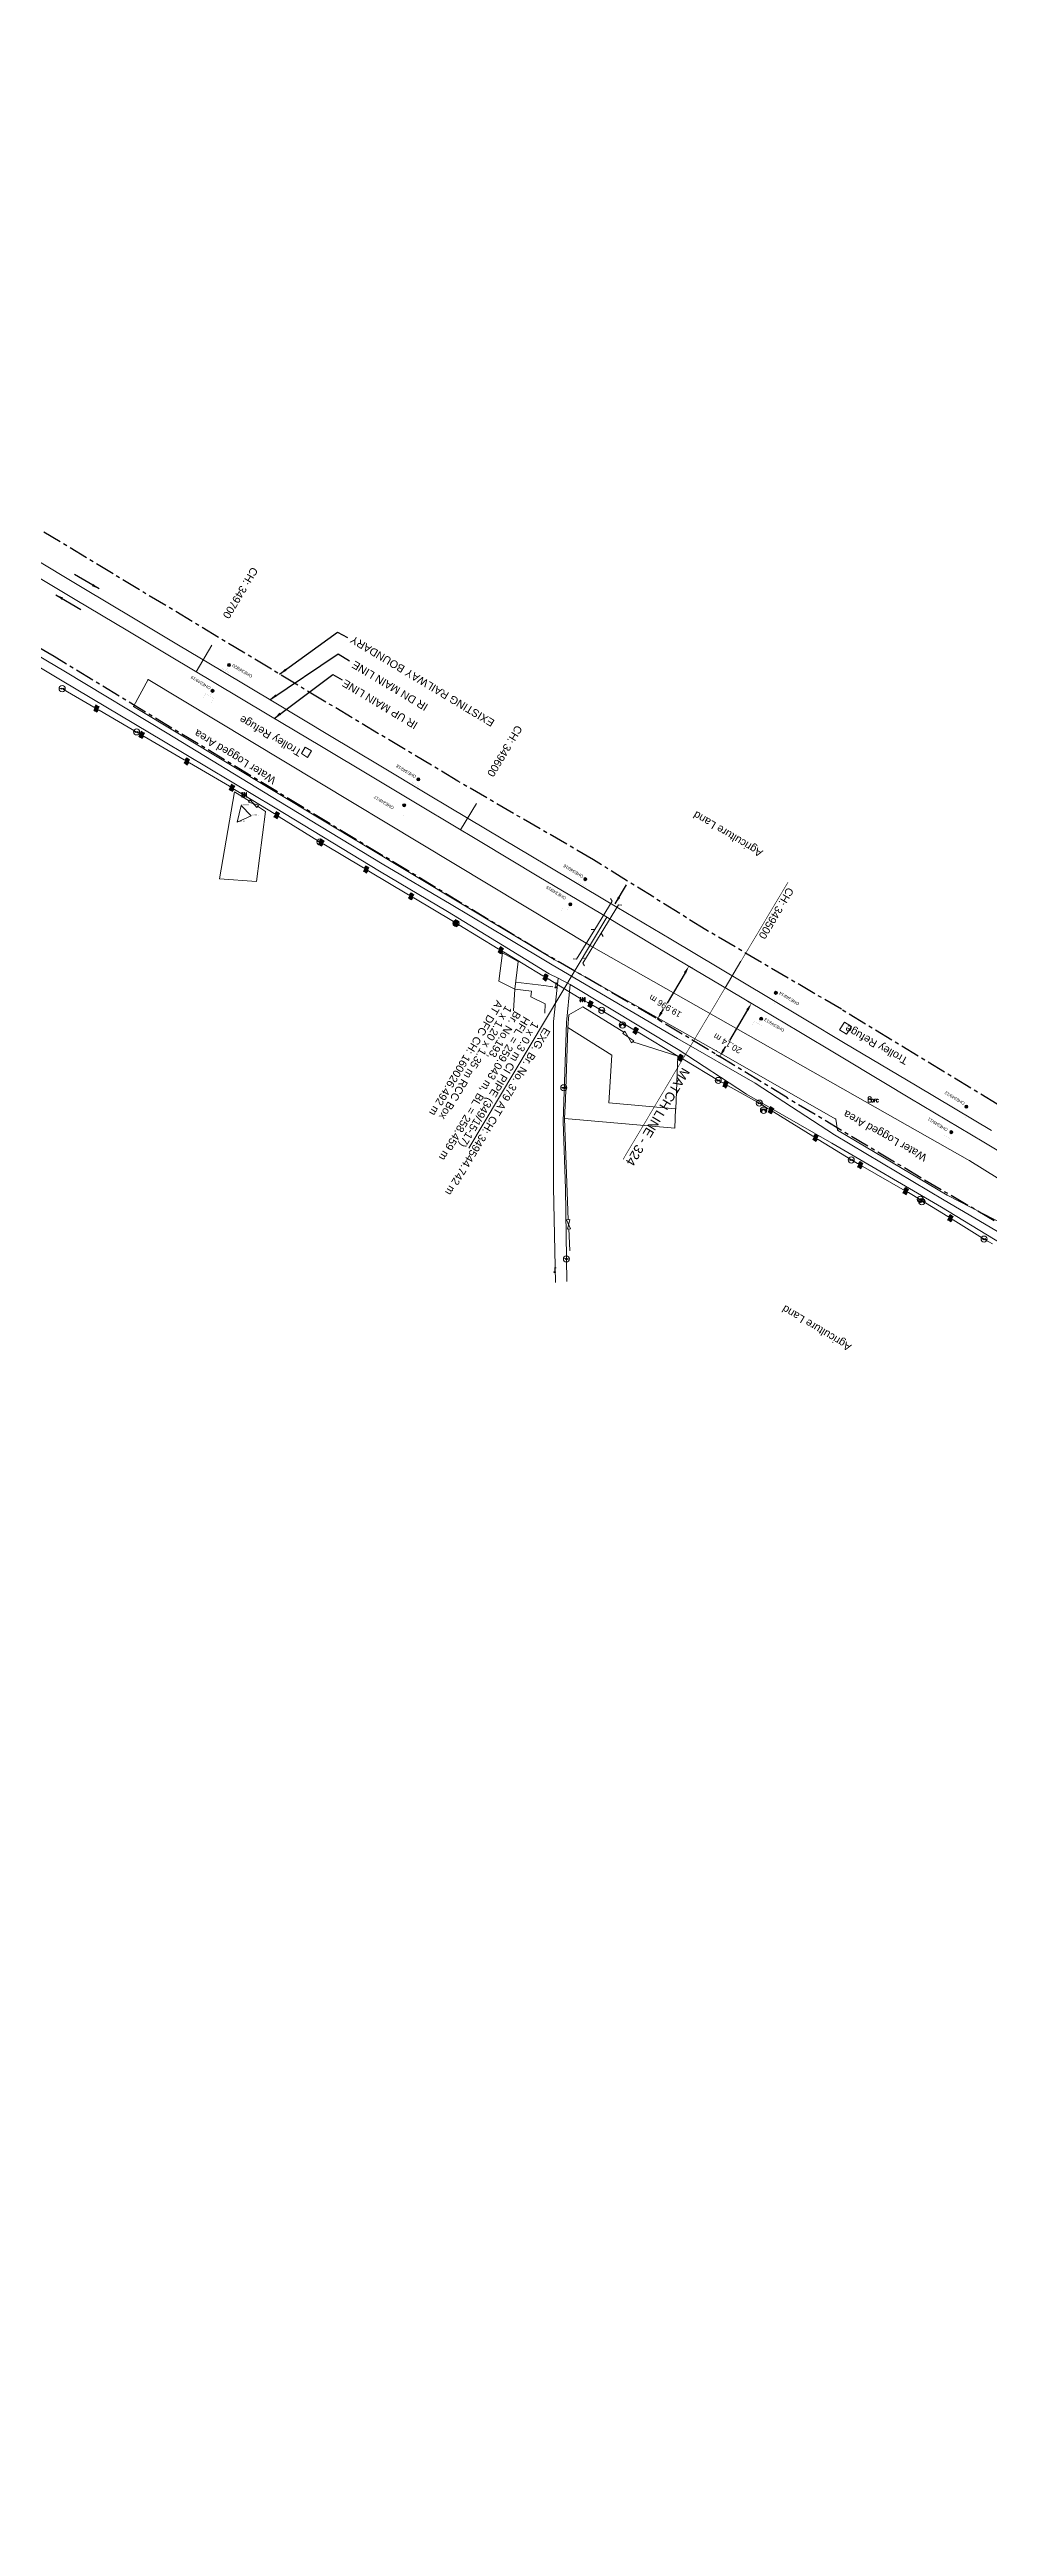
# Model space of a CAD drawing. Header units: metres. Extents: x 593168 to 611286, y 3401475 to 3412398.
# Drawn here: x 602893 to 603197, y 3405900 to 3406704 of the extents above; entities that cross this region are included whole.
import ezdxf
from ezdxf.enums import TextEntityAlignment as Align

# ---------------------------------------------------------------- set-up
doc = ezdxf.new("R2010")
doc.units = ezdxf.units.M
doc.header["$MEASUREMENT"] = 0
doc.linetypes.add('CENTER', pattern=[2, 1.25, -0.25, 0.25, -0.25])
doc.linetypes.add('PHANTOM2', pattern=[1.25, 0.625, -0.125, 0.125, -0.125, 0.125, -0.125])
doc.layers.get('Defpoints').update_dxf_attribs({"lineweight": 0})
for name, color, linetype, lineweight in [('BRIDGE DETAILS PLAN', 7, 'Continuous', 0), ('Building Under Cons.', 251, 'Continuous', 0), ('CANAL BOTTOM', 5, 'Continuous', 0), ('Compound Wall', 251, 'Continuous', 0), ('DFCC BOUNDARY', 6, 'CENTER', 0), ('Electric Pole', 251, 'Continuous', 0), ('Existing IR Chainage', 7, 'Continuous', 0), ('Existing IR Track', 7, 'Continuous', 0), ('Fence', 251, 'F-LINE', 0), ('Gate', 251, 'Continuous', 0), ('Lamp_Post', 251, 'Continuous', 0), ('Ofc Pillar', 251, 'Continuous', 0), ('OHE MAST', 8, 'Continuous', 0), ('OHE MAST TEXT', 8, 'Continuous', 0), ('Pow_Line', 134, 'Continuous', 0), ('PROPOSED DFCC TRACK', 1, 'Continuous', 0), ('Residential Building Pucca', 251, 'Continuous', 0), ('Side Details', 251, 'Continuous', 0), ('Subroad Edge', 34, 'Continuous', 0), ('Telephone_Pole', 251, 'Continuous', 0), ('Text1', 251, 'Continuous', 0), ('Tower', 7, 'Continuous', 0), ('Transformer', 251, 'Continuous', 0), ('Trolley Stand', 251, 'Continuous', 0), ('Water Logged Area', 5, 'Continuous', 0)]:
    doc.layers.add(name, color=color, linetype=linetype, lineweight=lineweight)
doc.layers.add('Existing Railway Boundary', color=7, linetype='CENTER')
doc.layers.add('MATCH LINE', color=7, linetype='Continuous')
doc.styles.add('notes', font='romans.shx', dxfattribs={"height": 2})
doc.styles.get("Standard").update_dxf_attribs({"font": 'arial.ttf'})
doc.styles.add('Style-Arial', font='arial.ttf')
doc.linetypes.add('F-LINE', pattern='A,0.6,["X",Standard,S=0.3,R=0,X=0,Y=-0.15],0.1', length=0.7)
doc.dimstyles.new('ISO-25', dxfattribs={"dimtxt": 2.5, "dimasz": 2.5, "dimexe": 1.25, "dimexo": 0.625, "dimtad": 1, "dimtxsty": 'Standard', "dimcen": 2.5, "dimadec": 0, "dimazin": 0, "dimtfac": 1, "dimtmove": 0, "dimatfit": 3, "dimfxl": 1, "dimarcsym": 0})
doc.dimstyles.get("Standard").update_dxf_attribs({"dimtxt": 2.5, "dimasz": 0.18, "dimexe": 0.18, "dimexo": 0.0625, "dimgap": 0.09, "dimtad": 0, "dimtih": 1, "dimtoh": 1, "dimdec": 3, "dimzin": 0, "dimdsep": 46, "dimtxsty": 'Standard', "dimcen": 0.09, "dimaunit": 1, "dimadec": 4, "dimazin": 0, "dimtfac": 1, "dimtdec": 3, "dimtofl": 0, "dimtmove": 0, "dimatfit": 3, "dimfxl": 1, "dimtolj": 1, "dimtzin": 0, "dimarcsym": 0})

# ---------------------------------------------------------------- blocks, each defined once
blk = doc.blocks.new('GT')
at = {"layer": 'Gate'}
for p, q in [((-0.5, -0.5), (-0.5, 0.5)), ((-0.5, 0.5), (0.5, -0.5)), ((0.5, 0.5), (0.5, -0.5))]:
    blk.add_line(p, q, dxfattribs=at)
blk.add_lwpolyline([(0.5, 0.5), (-0.5, -0.5)], dxfattribs=at)
blk = doc.blocks.new('EP')
blk.add_hatch(color=8).paths.add_polyline_path([(-0.21, -0.05), (-0.21, 0.16), (-0.93, -0.01), (-0.31, 0.07), (-0.31, -0.19), (0.31, 0), (0.31, -0.24), (0.94, -0.01), (0.41, -0.1), (0.43, 0.15)])
at = {"color": 8}
for p, q in [((-0.93, -0.01), (-0.21, 0.16)), ((-0.31, 0.07), (-0.93, -0.01)), ((-0.31, -0.19), (-0.31, 0.07)), ((0.31, 0), (-0.31, -0.19)), ((-0.21, 0.16), (-0.21, -0.05)), ((-0.21, -0.05), (0.43, 0.15)), ((0.31, -0.24), (0.31, 0)), ((0.43, 0.15), (0.41, -0.1)), ((0.94, -0.01), (0.31, -0.24)), ((0.41, -0.1), (0.94, -0.01))]:
    blk.add_line(p, q, dxfattribs=at)
blk.add_circle((0, 0), 1, dxfattribs=at)
blk = doc.blocks.new('LP')
for points in [[(0, 0), (0, 1.5)], [(0.25, 1.35), (0.44, 1.35)]]:
    blk.add_lwpolyline(points)
for centre, radius, start, end in [((0.07, 0.99), 0.519, 57.64249, 97.31648), ((0.34, 1.33), 0.094, 11.70118, 168.04763)]:
    blk.add_arc(centre, radius, start, end)
at = {"extrusion": (0, 0, -1)}
blk.add_ellipse((0, 0.01), major_axis=(0.308, 0), ratio=0.400495, dxfattribs=at)
blk.add_ellipse((0.35, 1.36), major_axis=(0.0017, 0.0438), ratio=0.461056, start_param=1.74022, end_param=4.575836)
blk = doc.blocks.new('OFC')
at = {"ltscale": 5}
for p, q in [((-0.46, 0), (-0.46, 1.23)), ((-0.46, 0), (0.46, 0)), ((0.46, 0), (0.46, 1.23))]:
    blk.add_line(p, q, dxfattribs=at)
blk.add_arc((0, 1.36), 0.48, 343.89789, 196.10211, dxfattribs=at)
at = {"ltscale": 5, "style": 'notes'}
blk.add_text('OFC', height=0.246, rotation=0, dxfattribs=at).set_placement((-0.33, 0.84))
at = {"style": 'notes'}
blk.add_text('OFC', height=0.937, dxfattribs=at).set_placement((0.48, 0.02, -359.18))
blk = doc.blocks.new('TP')
at = {"layer": 'Telephone_Pole'}
blk.add_hatch(color=8, dxfattribs=at).paths.add_polyline_path([(0.49, 0.08, -0.516403), (0.5, 0.04, 0.157799), (0.42, -0.19, 0.257253), (0.43, -0.21), (0.7, -0.4, 0.297943), (0.73, -0.4, 0.213635), (0.94, -0.09, 0.292624), (0.86, 0.1, 0.314672), (-0.86, 0.1, 0.297888), (-0.94, -0.1, 0.205841), (-0.73, -0.4, 0.297943), (-0.7, -0.4), (-0.43, -0.21, 0.257253), (-0.42, -0.19, 0.155164), (-0.5, 0.04, -0.510878), (-0.49, 0.08, -0.167449)])
at = {"layer": 'Telephone_Pole', "color": 8}
for p, q in [((-0.7, -0.4), (-0.43, -0.21)), ((-0.44, -0.22), (-0.44, -0.22)), ((0.7, -0.4), (0.43, -0.21)), ((0.44, -0.22), (0.44, -0.22))]:
    blk.add_line(p, q, dxfattribs=at)
blk.add_circle((0, 0), 1.03, dxfattribs=at)
for centre, radius, start, end in [((0.01, -1.13), 1.5, 55.36592, 125.23532), ((-0.48, 0.05), 0.0243, 109.21809, 217.46399), ((-0.82, -0.21), 0.402, 2.18439, 37.46399), ((0.01, -1.34), 1.5, 71.19434, 109.21809), ((0.82, -0.21), 0.402, 141.94645, 177.81561), ((0.48, 0.06), 0.0243, 321.94645, 71.19434), ((0.75, -0.06), 0.194, 350.12305, 55.36592), ((-0.44, -0.19), 0.0258, 304.47763, 2.18439), ((0.44, -0.19), 0.0258, 177.81561, 235.52237), ((0.72, -0.38), 0.0258, 235.52237, 301.88655), ((0.49, -0.01), 0.462, 301.88655, 350.12305)]:
    blk.add_arc(centre, radius, start, end, dxfattribs=at)
blk = doc.blocks.new('TRF')
blk.add_hatch(color=256).paths.add_polyline_path([(0.22, -0.04), (0.38, 0.42), (-0.98, -0.29), (0.02, 0.04), (-0.18, -0.39), (0.98, 0.09)])
for p, q in [((-0.69, 0.72), (-0.69, -0.72)), ((-0.52, 0.72), (-0.69, 0.72)), ((-0.52, -0.72), (-0.52, 0.72)), ((0, 0.72), (0, -0.72)), ((0.17, 0.72), (0, 0.72)), ((0.17, -0.72), (0.17, 0.72)), ((0.7, 0.72), (0.7, -0.72)), ((0.87, 0.72), (0.7, 0.72)), ((0.87, -0.72), (0.87, 0.72)), ((-0.69, -0.72), (-0.52, -0.72)), ((0, -0.72), (0.17, -0.72)), ((0.7, -0.72), (0.87, -0.72))]:
    blk.add_line(p, q)
blk.add_lwpolyline([(0.22, -0.04), (0.38, 0.42), (-0.98, -0.29), (0.02, 0.04), (-0.18, -0.39), (0.98, 0.09)], close=True)
blk = doc.blocks.new('OHE MAST')
h = blk.add_hatch(color=256)
h.dxf.hatch_style = 1
edge = h.paths.add_edge_path()
edge.add_arc((0, 0), 0.514, 0, 360)
at = {"const_width": 0.01}
for points in [[(1.5, 3.5), (1.5, 2), (-1.5, 2), (-1.5, 3.5)], [(0, 2), (0, 0)]]:
    blk.add_lwpolyline(points, dxfattribs=at)
blk.add_circle((0, 0), 0.514)
blk = doc.blocks.new('*D167')
at = {"layer": 'Defpoints', "color": 0, "linetype": 'ByBlock', "ltscale": 5, "transparency": 16777216}
for p in [(603119.05, 3406394.84), (603120.42, 3406394.03), (603108.76, 3406377.53)]:
    blk.add_point(p, dxfattribs=at)
at = {"layer": 'DFCC BOUNDARY', "color": 0, "linetype": 'ByBlock', "lineweight": -2, "ltscale": 5, "transparency": 16777216}
for p, q in [((603119.14, 3406391.88), (603113.27, 3406382.01)), ((603119.16, 3406394.78), (603120.53, 3406393.97)), ((603108.87, 3406377.47), (603110.23, 3406376.66)), ((603111.4, 3406378.87), (603112.1, 3406380.04))]:
    blk.add_line(p, q, dxfattribs=at)
at = {"layer": 'DFCC BOUNDARY', "color": 0, "linetype": 'ByBlock', "ltscale": 5, "transparency": 16777216}
for points in [[(603118.78, 3406392.09), (603119.5, 3406391.67), (603120.42, 3406394.03)], [(603111.04, 3406379.08), (603111.76, 3406378.66), (603110.13, 3406376.72)]]:
    blk.add_solid(points, dxfattribs=at)
at = {"layer": 'DFCC BOUNDARY', "color": 0, "linetype": 'ByBlock', "ltscale": 5, "transparency": 16777216, "insert": (603112.68, 3406381.02), "char_height": 2, "attachment_point": 5, "rotation": 149, "style": 'Style-Arial'}
blk.add_mtext('\\A1;20.14 m', dxfattribs=at)
blk = doc.blocks.new('TerminatorOpen_0.5')
at = {"color": 0, "linetype": 'ByBlock', "lineweight": -2}
for q in [(-1, 0.25), (-1, 0), (-1, -0.25)]:
    blk.add_line((0, 0), q, dxfattribs=at)
blk = doc.blocks.new('*D168')
at = {"layer": 'Defpoints', "color": 0, "linetype": 'ByBlock', "ltscale": 5, "transparency": 16777216}
for p in [(603100.14, 3406406.09), (603101.51, 3406405.28), (603091.29, 3406388.09)]:
    blk.add_point(p, dxfattribs=at)
at = {"layer": 'DFCC BOUNDARY', "color": 0, "linetype": 'ByBlock', "lineweight": -2, "ltscale": 5, "transparency": 16777216}
for p, q in [((603101.4, 3406405.34), (603100.04, 3406406.15)), ((603098.87, 3406403.94), (603093.04, 3406394.14)), ((603091.2, 3406391.05), (603091.86, 3406392.16)), ((603091.18, 3406388.15), (603089.82, 3406388.96))]:
    blk.add_line(p, q, dxfattribs=at)
at = {"layer": 'DFCC BOUNDARY', "color": 0, "linetype": 'ByBlock', "ltscale": 5, "transparency": 16777216}
for points in [[(603098.51, 3406404.15), (603099.22, 3406403.73), (603100.14, 3406406.09)], [(603090.84, 3406391.26), (603091.56, 3406390.84), (603089.92, 3406388.9)]]:
    blk.add_solid(points, dxfattribs=at)
at = {"layer": 'DFCC BOUNDARY', "color": 0, "linetype": 'ByBlock', "ltscale": 5, "transparency": 16777216, "insert": (603092.45, 3406393.15), "char_height": 2, "attachment_point": 5, "rotation": 149, "style": 'Style-Arial'}
blk.add_mtext('\\A1;19.996 m', dxfattribs=at)

msp = doc.modelspace()

# ---------------------------------------------------------------- linework, layer by layer
at = {"layer": 'BRIDGE DETAILS PLAN', "lineweight": 13, "flags": 128}
msp.add_lwpolyline([(603073.4736, 3406421.9919), (603028.6878, 3406347.0137)], dxfattribs=at)
at = {"layer": 'Building Under Cons.'}
msp.add_polyline3d([(603043.5956, 3406398.6802, 263.265), (603044.7393, 3406407.6539, 261.3885), (603039.6265, 3406410.4037, 261.1946), (603038.4584, 3406401.239, 261.1946)], close=True, dxfattribs=at)
at = {"layer": 'Compound Wall'}
for points in [[(603043.9087, 3406400.8852, 261.3245), (603053.0715, 3406399.832, 261.3645), (603056.0212, 3406399.3875, 261.3985)], [(603060.8035, 3406386.1619, 259.812), (603061.1614, 3406390.2699, 259.714), (603065.7436, 3406392.9117, 260.2099), (603078.9695, 3406384.6582, 260.1429), (603079.015, 3406384.6099, 260.1398)], [(603081.9281, 3406381.5418, 259.9473), (603096.5868, 3406376.8494, 259.691), (603095.8503, 3406359.6545, 260.9106)], [(603060.051, 3406362.7688, 259.9309), (603059.8083, 3406356.6684, 259.657), (603060.9418, 3406323.7673, 259.762)], [(603061.2028, 3406320.7966, 259.81), (603061.5441, 3406313.752, 259.8899), (603061.6299, 3406313.7423, 259.8906)]]:
    msp.add_polyline3d(points, dxfattribs=at)
at = {"layer": 'Existing IR Chainage', "color": 7, "linetype": 'Continuous', "lineweight": 13, "flags": 128}
for points in [[(602945.3669, 3406510.2744), (602940.2335, 3406501.6925)], [(603031.1774, 3406458.9266), (603026.0439, 3406450.3449)], [(603117.0208, 3406407.6851), (603111.9096, 3406399.09)]]:
    msp.add_lwpolyline(points, dxfattribs=at)
at = {"layer": 'Existing IR Track', "color": 0, "lineweight": 15, "flags": 128}
for points in [[(603214.0314, 3406338.0584), (603195.8426, 3406348.925), (603171.8709, 3406363.2678), (603163.4427, 3406368.3106), (603148.432, 3406377.2897), (603135.7642, 3406384.8649), (603123.7973, 3406392.0209), (603107.5764, 3406401.6668), (603090.5616, 3406411.7849), (603071.5218, 3406423.1577), (603051.482, 3406435.1279), (603032.3917, 3406446.5476), (603013.5451, 3406457.8216), (602997.313, 3406467.5357), (602980.8707, 3406477.3755), (602963.7622, 3406487.6138), (602946.0923, 3406498.1879), (602932.1645, 3406506.5192), (602918.1082, 3406514.9273), (602900.9588, 3406525.1876), (602883.6538, 3406535.5409)], [(603198.299, 3406352.7341), (603174.1835, 3406367.1347), (603150.309, 3406381.375), (603138.061, 3406388.7001), (603125.9575, 3406395.9385), (603109.8757, 3406405.5093), (603094.2201, 3406414.8264), (603073.8317, 3406427.0174), (603053.8881, 3406438.9429), (603034.7026, 3406450.4103), (603015.6829, 3406461.7786), (602999.621, 3406471.393), (602983.5386, 3406481.0198), (602966.0652, 3406491.4643), (602948.3635, 3406502.0451), (602934.4658, 3406510.3643), (602920.4172, 3406518.7738), (602903.2688, 3406529.0472), (602886.1582, 3406539.2978)]]:
    msp.add_lwpolyline(points, dxfattribs=at)
at = {"layer": 'Existing Railway Boundary', "ltscale": 5}
for points in [[(604659.1105, 3405488.9196), (604078.9713, 3405836.4599), (604053.7197, 3405852.8891), (604008.7617, 3405879.07), (603965.992, 3405903.6866), (603879.3631, 3405955.5229), (603819.4348, 3405990.9528), (603774.7746, 3406017.0313), (603733.1508, 3406042.3903), (603560.5086, 3406145.88), (603432.2214, 3406222.5824), (603260.3606, 3406325.2533), (603217.2858, 3406350.9488), (603149.6048, 3406392.0932), (603105.6815, 3406417.8676), (603069.1801, 3406440.6415), (603025.1915, 3406466.172), (602981.7573, 3406492.1818), (602834.6145, 3406580.8964), (602723.556, 3406647.6315), (602240.837, 3406937.0674), (602116.2948, 3407010.7668)], [(603983.1753, 3405858.527), (603977.7988, 3405861.7016), (603938.8476, 3405884.9873), (603880.4901, 3405918.7536), (603752.3137, 3405989.871), (603537.3093, 3406119.9172), (603414.9047, 3406194.3837), (603250.9761, 3406292.9975), (603175.4189, 3406337.3779), (603132.0767, 3406363.2965), (603132.157, 3406363.3948), (603089.0433, 3406389.4447), (603052.1127, 3406410.8938), (602894.1115, 3406506.59), (602850.8291, 3406531.8584), (602816.0861, 3406552.3058), (602784.6276, 3406570.8909), (602745.4037, 3406595.1399), (602705.0497, 3406619.0732), (602661.4042, 3406645.5443), (602647.7197, 3406653.539)]]:
    msp.add_lwpolyline(points, dxfattribs=at)
at = {"layer": 'Fence'}
msp.add_lwpolyline([(602960.1776, 3406457.9975), (602962.7582, 3406456.3492), (602959.8053, 3406433.5771), (602947.8294, 3406434.474), (602952.6655, 3406462.7005), (602957.5305, 3406459.7221)], dxfattribs=at)
at = {"layer": 'MATCH LINE', "linetype": 'PHANTOM2', "ltscale": 15, "const_width": 0.2}
msp.add_lwpolyline([(603132.2728, 3406433.3332), (603078.7486, 3406343.3255)], dxfattribs=at)
at = {"layer": 'Pow_Line', "elevation": 262.1663}
msp.add_lwpolyline([(603198.6335, 3406315.9245), (603196.3036, 3406317.2744), (603185.8605, 3406323.7613), (603185.6398, 3406323.8987), (603185.0174, 3406323.1072), (603185.9237, 3406324.903), (603184.7119, 3406323.2975), (603185.6182, 3406325.0932), (603184.4064, 3406323.4877), (603185.3127, 3406325.2835), (603184.1009, 3406323.678), (603185.0072, 3406325.4737), (603184.3848, 3406324.6822), (603184.1633, 3406324.8182), (603175.562, 3406330.1741), (603171.348, 3406332.5994), (603171.1222, 3406332.7283), (603170.5304, 3406331.9137), (603171.3677, 3406333.7427), (603170.2179, 3406332.0922), (603171.0552, 3406333.9212), (603169.9054, 3406332.2707), (603170.7426, 3406334.0996), (603169.5928, 3406332.4492), (603170.4301, 3406334.2781), (603169.8383, 3406333.4635), (603169.6118, 3406333.5909), (603156.5907, 3406341.0272), (603156.365, 3406341.1561), (603155.7731, 3406340.3416), (603156.6104, 3406342.1705), (603155.4606, 3406340.52), (603156.2979, 3406342.349), (603155.1481, 3406340.6985), (603155.9854, 3406342.5275), (603154.8356, 3406340.877), (603155.6728, 3406342.7059), (603155.081, 3406341.8914), (603154.8545, 3406342.0188), (603153.1889, 3406342.97), (603142.0619, 3406349.8393), (603141.8409, 3406349.9761), (603141.2206, 3406349.183), (603142.122, 3406350.9812), (603140.9146, 3406349.3724), (603141.816, 3406351.1706), (603140.6086, 3406349.5618), (603141.51, 3406351.36), (603140.3026, 3406349.7512), (603141.204, 3406351.5494), (603140.5837, 3406350.7563), (603140.3619, 3406350.8916), (603127.6116, 3406358.7834), (603127.3906, 3406358.9202), (603126.7704, 3406358.127), (603127.6718, 3406359.9252), (603126.4644, 3406358.3164), (603127.3657, 3406360.1146), (603126.1583, 3406358.5058), (603127.0597, 3406360.304), (603125.8523, 3406358.6953), (603126.7537, 3406360.4935), (603126.1334, 3406359.7003), (603125.9116, 3406359.8356), (603123.371, 3406361.4082), (603112.8702, 3406367.2281), (603112.6426, 3406367.3537), (603112.0627, 3406366.5305), (603112.8732, 3406368.3715), (603111.7476, 3406366.7045), (603112.5581, 3406368.5454), (603111.4325, 3406366.8784), (603112.243, 3406368.7193), (603111.1174, 3406367.0523), (603111.9279, 3406368.8932), (603111.348, 3406368.0701), (603111.1198, 3406368.1941), (603110.0341, 3406368.7933), (603098.2408, 3406375.8698), (603098.0181, 3406376.0038), (603097.4079, 3406375.2029), (603098.2865, 3406377.0124), (603097.0995, 3406375.3885), (603097.9781, 3406377.1979), (603096.7911, 3406375.574), (603097.6697, 3406377.3834), (603096.4827, 3406375.7595), (603097.3613, 3406377.569), (603096.7511, 3406376.7681), (603096.5277, 3406376.9005), (603083.6798, 3406384.6302), (603083.4571, 3406384.7642), (603082.8469, 3406383.9633), (603083.7255, 3406385.7727), (603082.5385, 3406384.1488), (603083.4171, 3406385.9583), (603082.2301, 3406384.3344), (603083.1087, 3406386.1438), (603081.9217, 3406384.5199), (603082.8003, 3406386.3294), (603082.1901, 3406385.5284), (603081.9667, 3406385.6609), (603072.2315, 3406391.5179), (603069.061, 3406393.2889), (603068.8335, 3406393.4146), (603068.253, 3406392.5919), (603069.0648, 3406394.4323), (603067.938, 3406392.7661), (603068.7499, 3406394.6064), (603067.6231, 3406392.9402), (603068.4349, 3406394.7806), (603067.3081, 3406393.1143), (603068.1199, 3406394.9547), (603067.5394, 3406394.132), (603067.3117, 3406394.2559), (603065.9482, 3406395.0098), (603054.4624, 3406401.9464), (603054.2401, 3406402.0811), (603053.6275, 3406401.282), (603054.5115, 3406403.0888), (603053.3197, 3406401.4684), (603054.2037, 3406403.2752), (603053.0118, 3406401.6549), (603053.8958, 3406403.4617), (603052.704, 3406401.8413), (603053.588, 3406403.6481), (603052.9754, 3406402.849), (603052.7547, 3406402.9808), (603039.9468, 3406410.7385), (603039.7244, 3406410.8731), (603039.1119, 3406410.074), (603039.9959, 3406411.8809), (603038.804, 3406410.2605), (603039.688, 3406412.0673), (603038.4962, 3406410.4469), (603039.3802, 3406412.2538), (603038.1884, 3406410.6334), (603039.0724, 3406412.4402), (603038.4598, 3406411.6411), (603038.239, 3406411.7728), (603025.4311, 3406419.5306), (603025.2084, 3406419.6646), (603024.5981, 3406418.8637), (603025.4771, 3406420.673), (603024.2898, 3406419.0493), (603025.1687, 3406420.8586), (603023.9815, 3406419.2349), (603024.8604, 3406421.0441), (603023.6732, 3406419.4204), (603024.5521, 3406421.2297), (603023.9418, 3406420.4289), (603023.7194, 3406420.5607), (603010.8521, 3406428.2556), (603010.629, 3406428.389), (603010.021, 3406427.5865), (603010.8948, 3406429.3982), (603009.7121, 3406427.7712), (603010.5859, 3406429.5829), (603009.4032, 3406427.9559), (603010.277, 3406429.7677), (603009.0943, 3406428.1406), (603009.9681, 3406429.9524), (603009.3601, 3406429.1498), (603009.1365, 3406429.2816), (602996.2691, 3406436.9764), (602996.046, 3406437.1098), (602995.438, 3406436.3073), (602996.3118, 3406438.1191), (602995.1291, 3406436.492), (602996.0029, 3406438.3038), (602994.8202, 3406436.6767), (602995.694, 3406438.4885), (602994.5113, 3406436.8614), (602995.3851, 3406438.6732), (602994.7771, 3406437.8707), (602994.5535, 3406438.0024), (602981.6861, 3406445.6973), (602981.4636, 3406445.8316), (602980.8524, 3406445.0314), (602981.7333, 3406446.8397), (602980.5443, 3406445.2173), (602981.4252, 3406447.0256), (602980.2362, 3406445.4032), (602981.1171, 3406447.2115), (602979.928, 3406445.5891), (602980.8089, 3406447.3974), (602980.1977, 3406446.5973), (602979.9745, 3406446.73), (602967.2213, 3406454.6177), (602967.0002, 3406454.7544), (602966.3802, 3406453.961), (602967.281, 3406455.7596), (602966.0741, 3406454.1503), (602966.9749, 3406455.9489), (602965.7681, 3406454.3397), (602966.6688, 3406456.1382), (602965.462, 3406454.529), (602966.3628, 3406456.3275), (602965.7428, 3406455.5341), (602965.5208, 3406455.6694), (602956.1818, 3406461.4454), (602952.7254, 3406463.487), (602952.5012, 3406463.6185), (602951.8999, 3406462.8109), (602952.7584, 3406464.63), (602951.5895, 3406462.993), (602952.4479, 3406464.812), (602951.2791, 3406463.1751), (602952.1375, 3406464.9941), (602950.9686, 3406463.3571), (602951.8271, 3406465.1762), (602951.2258, 3406464.3686), (602951.0008, 3406464.4986), (602938.0663, 3406472.086), (602937.8421, 3406472.2175), (602937.2409, 3406471.4098), (602938.0993, 3406473.2289), (602936.9304, 3406471.5919), (602937.7889, 3406473.411), (602936.62, 3406471.774), (602937.4785, 3406473.5931), (602936.3096, 3406471.9561), (602937.168, 3406473.7752), (602936.5668, 3406472.9675), (602936.3417, 3406473.0976), (602923.4073, 3406480.6849), (602923.1831, 3406480.8164), (602922.5818, 3406480.0088), (602923.4403, 3406481.8279), (602922.2714, 3406480.1909), (602923.1298, 3406482.01), (602921.961, 3406480.373), (602922.8194, 3406482.1921), (602921.6505, 3406480.5551), (602922.509, 3406482.3742), (602921.9077, 3406481.5665), (602921.6827, 3406481.6966), (602921.338, 3406481.8988), (602908.7289, 3406489.2329), (602908.5042, 3406489.3636), (602907.9061, 3406488.5536), (602908.7576, 3406490.376), (602907.5949, 3406488.7345), (602908.4464, 3406490.5569), (602907.2838, 3406488.9155), (602908.1353, 3406490.7378), (602906.9727, 3406489.0964), (602907.8242, 3406490.9187), (602907.226, 3406490.1088), (602907.0016, 3406490.2373), (602897.2092, 3406495.9314)], dxfattribs=at)
at = {"layer": 'PROPOSED DFCC TRACK', "color": 7, "linetype": 'Continuous', "flags": 128}
for points, elevation in [([(603068.4051, 3406418.003), (603069.6412, 3406417.9867), (603075.2606, 3406427.1562), (603074.6818, 3406428.0352)], -0.0005), ([(603072.2622, 3406415.7336), (603071.6865, 3406416.8276), (603077.3059, 3406425.997), (603078.3519, 3406425.8803)], 0.0005)]:
    msp.add_lwpolyline(points, dxfattribs=dict(at, elevation=elevation))
at = {"layer": 'PROPOSED DFCC TRACK', "linetype": 'Continuous', "flags": 128}
for points, elevation in [([(603069.6412, 3406417.9867), (603063.6496, 3406408.3726), (603062.6057, 3406408.5062)], -0.0005), ([(603071.6865, 3406416.8276), (603065.706, 3406407.0865), (603066.2831, 3406406.2064)], 0.0005)]:
    msp.add_lwpolyline(points, dxfattribs=dict(at, elevation=elevation))
at = {"layer": 'Residential Building Pucca'}
for points in [[(603043.1835, 3406391.6027, 263.257), (603043.6322, 3406398.638, 263.257), (603049.0822, 3406397.9753, 262.5742), (603048.8484, 3406396.1617, 262.6411), (603053.4586, 3406393.9272, 263.4969), (603053.3586, 3406390.8484, 262.8731)], [(603059.8083, 3406356.6684, 259.657), (603060.0568, 3406362.7907, 259.9309), (603060.8035, 3406386.1619, 259.812), (603075.1222, 3406377.19, 263.252), (603074.1788, 3406361.7327, 263.4659), (603095.745, 3406359.7361, 260.9086), (603095.6019, 3406353.5322, 260.6367), (603059.8083, 3406356.6684, 259.657)]]:
    msp.add_polyline3d(points, dxfattribs=at)
at = {"layer": 'Subroad Edge'}
for points in [[(602586.6651, 3406615.1184, 259.0422), (602598.0969, 3406646.0402, 258.9622), (602605.3389, 3406660.934, 258.9442), (602610.5637, 3406665.1434, 258.9362), (602619.9465, 3406665.001, 258.8832), (602643.875, 3406652.592, 258.8103), (602676.8489, 3406633.2131, 258.8473), (602719.117, 3406607.9462, 258.8213), (602758.3732, 3406584.4674, 258.9272), (602801.4427, 3406558.7641, 258.9982), (602832.4711, 3406540.6218, 258.9442), (602865.7811, 3406520.6543, 259.0092), (602897.8375, 3406501.7118, 259.0652), (602930.8352, 3406481.738, 259.0822), (602967.1107, 3406459.647, 259.2201), (603000.5737, 3406439.3572, 259.1942), (603022.9843, 3406426.0806, 259.1562), (603041.4704, 3406415.0863, 259.2581), (603055.7915, 3406406.5664, 259.3051)], [(602589.5753, 3406614.3641, 259.0282), (602601.2587, 3406645.2444, 258.9532), (602607.3759, 3406658.802, 258.8333), (602612.4933, 3406662.2959, 258.8143), (602619.2764, 3406662.417, 258.8043), (602642.5172, 3406649.9654, 258.8562), (602675.3494, 3406630.4494, 258.9162), (602717.6946, 3406605.1838, 258.9192), (602759.9138, 3406580.2427, 259.0152), (602800.1633, 3406556.0018, 259.0162), (602816.2104, 3406543.7941, 258.7513), (602830.625, 3406537.9318, 258.9732), (602864.1382, 3406518.2345, 259.1412), (602896.7822, 3406498.7429, 259.1452), (602929.6663, 3406479.106, 259.1212), (602965.8403, 3406457.5296, 259.2491), (602999.7118, 3406436.8988, 259.2451), (603021.817, 3406423.8507, 259.1682), (603039.6423, 3406412.8949, 259.3201), (603054.836, 3406403.5931, 259.3761)], [(603055.7915, 3406406.5664, 259.3051), (603096.4437, 3406382.6369, 259.3091), (603121.6494, 3406368.0778, 259.5151), (603147.3935, 3406351.3238, 259.5251), (603182.9396, 3406330.1368, 259.614), (603231.3953, 3406301.7185, 259.625), (603274.5255, 3406276.2392, 259.673), (603306.1859, 3406256.799, 259.612), (603339.3885, 3406237.5874, 259.764)], [(603054.836, 3406403.5931, 259.3761), (603057.6661, 3406402.2503, 259.3511), (603061.6013, 3406400.1068, 259.3901), (603096.6194, 3406379.0409, 259.3851), (603118.8428, 3406364.5883, 259.6), (603146.5408, 3406348.665, 259.613), (603182.0762, 3406327.8396, 259.643), (603228.8123, 3406299.4487, 259.712), (603266.1722, 3406276.7716, 259.633), (603270.6954, 3406273.7738, 259.622), (603272.3598, 3406272.9489, 259.699), (603305.1632, 3406254.143, 259.64), (603338.3658, 3406234.9314, 259.792), (603374.1318, 3406213.4159, 259.778)], [(603056.8884, 3406303.4285, 259.651), (603056.2113, 3406334.2814, 259.626), (603056.1843, 3406355.4654, 259.635), (603056.1735, 3406388.1121, 259.631), (603057.6592, 3406402.2526, 259.3521)], [(603060.4694, 3406303.6927, 259.656), (603060.0778, 3406333.7936, 259.64), (603059.3579, 3406355.6324, 259.67), (603060.4546, 3406387.8443, 259.663), (603061.5991, 3406400.1019, 259.3891)]]:
    msp.add_polyline3d(points, dxfattribs=at)
at = {"layer": 'Tower'}
msp.add_polyline3d([(602954.8336, 3406458.2794, 259.793), (602958.1227, 3406454.9345, 259.812), (602953.4952, 3406452.8714, 259.794), (602954.8336, 3406458.2794, 259.793)], dxfattribs=at)
msp.add_polyline3d([(602954.8336, 3406458.2794, 259.793), (602958.1227, 3406454.9345, 259.812), (602953.4952, 3406452.8714, 259.794), (602954.8336, 3406458.2794, 259.793)], dxfattribs=at)
at = {"layer": 'Trolley Stand'}
for points in [[(602975.6579, 3406477.2381, 260.6577), (602977.6376, 3406475.9794, 260.6647), (602976.3649, 3406473.8541, 260.6667), (602974.3852, 3406475.1128, 260.6667)], [(603152.9032, 3406386.5253, 260.8177), (603151.2923, 3406384.0435, 260.7937), (603149.0481, 3406385.4372, 260.7377), (603150.6591, 3406387.9192, 260.7377)]]:
    msp.add_polyline3d(points, close=True, dxfattribs=at)
at = {"layer": 'Water Logged Area'}
msp.add_polyline3d([(603228.4918, 3406319.7965, 260.0559), (603191.2919, 3406342.9432, 260.3398), (603068.4382, 3406412.6357, 259.9569), (602924.6273, 3406499.1583, 258.8353), (602919.9009, 3406490.4596, 258.8862), (603056.4061, 3406408.2249, 259.1042), (603108.9885, 3406378.6178, 258.9932), (603147.7793, 3406356.4831, 259.1452), (603148.3757, 3406352.8758, 259.1762), (603183.9106, 3406331.8033, 259.3761), (603237.6389, 3406304.2097, 259.4451)], dxfattribs=at)
for p in [(602924.627, 3406499.158, 258.835), (602919.901, 3406490.46, 258.886), (603056.406, 3406408.225, 259.104), (603066.0664, 3406408.6657, 259.957), (603108.989, 3406378.618, 258.993), (603147.779, 3406356.483, 259.145), (603148.376, 3406352.876, 259.176), (603191.292, 3406342.943, 260.34), (603183.911, 3406331.803, 259.376)]:
    msp.add_point(p, dxfattribs=at)

# ---------------------------------------------------------------- block references
at = {"layer": 'Electric Pole', "xscale": 0.999707826989537, "yscale": 0.999707826989537, "zscale": 0.999707826989537}
for p in [(602896.7466, 3406496.2004, 258.3024), (602920.8917, 3406482.1605, 259.3061), (602980.4205, 3406446.4542, 259.2091), (603024.5774, 3406420.0477, 260.2348), (603071.8586, 3406391.7423, 262.991), (603059.5469, 3406366.6171, 266.1441), (603109.6574, 3406369.0012, 262.3322), (603123.0065, 3406361.6338, 262.5572), (603152.818, 3406343.1818, 262.8811), (603175.2003, 3406330.3993, 263.123), (603195.9368, 3406317.4868, 263.3519), (603060.3926, 3406311.0724, 259.677)]:
    msp.add_blockref('EP', p, dxfattribs=at)
at = {"layer": 'Gate', "yscale": 0.9997078268804608}
for p, xscale, zscale, rotation in [((602958.854, 3406458.8598, 156.3202), 3.15929517468807, 3.15929517468807, 327.0500754574962), ((603080.4666, 3406383.0604, 156.3202), 4.246405442423392, 4.246405442423392, 313.050075457581), ((603061.0753, 3406322.2814, 156.3202), 2.983900617952898, 2.983900617952898, 95.05007545925521)]:
    msp.add_blockref('GT', p, dxfattribs=dict(at, xscale=xscale, zscale=zscale, rotation=rotation))
at = {"layer": 'Lamp_Post', "xscale": 0.999707826989537, "yscale": 0.999707826989537, "zscale": 0.999707826989537}
for p in [(603056.9298, 3406399.1925, 264.0167), (603056.587, 3406306.7677, 264.5136)]:
    msp.add_blockref('LP', p, dxfattribs=at)
at = {"layer": 'Ofc Pillar', "xscale": 0.999707826989537, "yscale": 0.999707826989537, "zscale": 0.999707826989537}
msp.add_blockref('OFC', (603158.8093, 3406361.9453, 260.4448), dxfattribs=at)
at = {"layer": 'OHE MAST', "rotation": 149.0208306544456}
for p in [(602950.8897, 3406503.8537), (602945.5522, 3406495.483), (603012.3522, 3406466.7442), (603007.727, 3406458.3452), (603066.5199, 3406434.3392), (603061.6337, 3406426.1792), (603128.3633, 3406397.4587), (603123.594, 3406389.0556), (603190.1934, 3406360.4787), (603185.2921, 3406352.1961)]:
    msp.add_blockref('OHE MAST', p, dxfattribs=at)
at = {"layer": 'Telephone_Pole', "xscale": 0.999707826989537, "yscale": 0.999707826989537, "zscale": 0.999707826989537}
for p in [(603078.5869, 3406387.0249, 261.2326), (603124.3729, 3406359.3446, 261.6194), (603175.7423, 3406329.6597, 263.6039)]:
    msp.add_blockref('TP', p, dxfattribs=at)
at = {"layer": 'Transformer', "xscale": 0.999707826989537, "yscale": 0.999707826989537, "zscale": 0.999707826989537}
for p in [(602955.7419, 3406461.7175, 259.3911), (603065.5652, 3406395.2215, 262.8021)]:
    msp.add_blockref('TRF', p, dxfattribs=at)

# ---------------------------------------------------------------- texts
at = {"layer": 'BRIDGE DETAILS PLAN', "color": 10, "style": 'Style-Arial'}
for s, p in [('AT DFC CH: 160026.492 m ', (603037.7924, 3406395.2642)), ('1 x 1.20 x 1.35 m RCC Box', (603040.7134, 3406393.5276)), ('Br. No.193, ', (603043.6345, 3406391.7909))]:
    msp.add_text(s, height=2.5, rotation=239, dxfattribs=at).set_placement(p)
at = {"layer": 'BRIDGE DETAILS PLAN', "style": 'Style-Arial'}
for s, p in [('HFL = 259.043 m, BL = 258.459 m ', (603046.5556, 3406390.0543)), ('EXG. Br. No. 379 AT CH: 349544.742 m', (603053.1849, 3406386.4006)), ('1 x 0.3 m CI PIPE (349/15-17) ', (603049.4766, 3406388.3177))]:
    msp.add_text(s, height=2.5, rotation=239, dxfattribs=at).set_placement(p)
at = {"layer": 'Existing IR Chainage', "color": 7, "lineweight": 0, "char_height": 2.5, "attachment_point": 6, "line_spacing_factor": 0.60036, "style": 'Style-Arial'}
for s, insert, rotation in [('CH: 349700', (602949.7852, 3406519.284), 239.1132002), ('CH: 349600', (603035.5959, 3406467.9361), 239.1121186), ('CH: 349500', (603123.7127, 3406415.2714), 239.2616497)]:
    msp.add_mtext(s, dxfattribs=dict(at, insert=insert, rotation=rotation))
at = {"layer": 'Existing IR Track', "color": 7, "lineweight": -3}
for s, p in [('IR DN MAIN LINE', (602991.1362, 3406504.2895)), ('IR UP MAIN LINE', (602987.9777, 3406498.2756))]:
    msp.add_text(s, height=2.5, rotation=149, dxfattribs=at).set_placement(p, align=Align.MIDDLE_RIGHT)
at = {"layer": 'Existing Railway Boundary', "linetype": 'Continuous', "ltscale": 5}
msp.add_text('EXISTING RAILWAY BOUNDARY', height=2.5, rotation=149, dxfattribs=at).set_placement((602991.2432, 3406513.5216, 613.7163), align=Align.RIGHT)
at = {"layer": 'MATCH LINE', "linetype": 'Continuous'}
msp.add_text('MATCH LINE - 324', height=3, rotation=239.0346667, dxfattribs=at).set_placement((603098.044, 3406373.411))
at = {"layer": 'OHE MAST TEXT'}
for s, p in [('OHE349/20', (602958.5703, 3406500.5065, 260.017)), ('OHE349/19', (602945.0789, 3406496.6916, 260.314)), ('OHE349/18', (603011.7556, 3406467.9218, 260.506)), ('OHE349/17', (603004.551, 3406457.8114, 264.054)), ('OHE349/16', (603066.0295, 3406435.5168, 261.959)), ('OHE349/15', (603060.4155, 3406428.4887, 261.721)), ('OHE349/14', (603136.0443, 3406394.1543, 264.372)), ('OHE349/13', (603131.2306, 3406385.5521, 264.135)), ('OHE349/12', (603189.7681, 3406361.846, 262.12)), ('OHE349/11', (603184.2716, 3406353.2807, 264.178))]:
    msp.add_text(s, height=1, rotation=149, dxfattribs=at).set_placement(p)
at = {"layer": 'Side Details'}
for p in [(603124.3312, 3406443.4916, 156.3202), (603153.1193, 3406283.0879, 156.3202)]:
    msp.add_text('Agriculture Land', height=2.5, rotation=149, dxfattribs=at).set_placement(p)
at = {"layer": 'Text1'}
for rotation, p in [(149.8320561, (602974.7811, 3406476.1727, 519.479)), (149.8320561, (602974.7811, 3406476.1727, 519.479)), (151.0443592, (603171.5135, 3406376.1676, 258.8123)), (151.0443592, (603171.5135, 3406376.1676, 258.8123))]:
    msp.add_text('Trolley Refuge', height=2.5, rotation=rotation, dxfattribs=at).set_placement(p)
at = {"layer": 'Tower'}
for p in [(602954.834, 3406458.279, 259.793), (602958.123, 3406454.935, 259.812), (602953.495, 3406452.871, 259.794)]:
    msp.add_text('TOWER', height=0.5, dxfattribs=at).set_placement(p)
at = {"layer": 'Water Logged Area'}
for rotation, p in [(148.3890635, (602966.3969, 3406467.1548)), (151.0443592, (603177.6387, 3406344.7536))]:
    msp.add_text('Water Logged Area', height=2.5, rotation=rotation, dxfattribs=at).set_placement(p)

# ---------------------------------------------------------------- dimensions: what is measured, and where the dimension line sits
at = {"layer": 'DFCC BOUNDARY', "color": 7, "linetype": 'ByBlock', "ltscale": 5}
for base, p1, p2, angle, picture, middle in [((603100.1431, 3406406.0871), (603091.2875, 3406388.0887), (603101.5079, 3406405.2755), 59.2616504, '*D168', (603092.4499, 3406393.1499)), ((603120.4189, 3406394.0299), (603108.7583, 3406377.5326), (603119.052, 3406394.8427), 59.2616497, '*D167', (603112.6839, 3406381.0225))]:
    dim = msp.add_linear_dim(base=base, p1=p1, p2=p2, angle=angle, dimstyle='Standard', override={"dimtxt": 2, "dimasz": 2.5, "dimexe": 0.125, "dimexo": 0.125, "dimgap": 0.125, "dimtad": 1, "dimtih": 0, "dimtoh": 0, "dimdec": 3, "dimzin": 11, "dimpost": ' m', "dimtxsty": 'Style-Arial', "dimsah": 1, "dimadec": 4, "dimazin": 3, "dimtmove": 2, "dimatfit": 1, "dimldrblk": 'TerminatorOpen_0.5', "dimfrac": 2, "dimtzin": 11}, dxfattribs=at)
    dim.commit()
    dim.dimension.update_dxf_attribs({"geometry": picture, "text_midpoint": middle, "dimtype": 129, "text_rotation": 149})

# ---------------------------------------------------------------- leaders
at = {"layer": 'CANAL BOTTOM'}
msp.add_leader([(603076.188, 3406426.3511, 0.0288), (603079.8915, 3406432.5019, 0.0288)], dimstyle='ISO-25', override={"dimtxt": 3, "dimasz": 2.5, "dimgap": 0.625, "dimtad": 0, "dimdec": 3, "dimzin": 2, "dimtdec": 3}, dxfattribs=at)
at = {"layer": 'Existing IR Track', "color": 7, "lineweight": -3}
for points, override in [([(602894.6922, 3406526.6723), (602902.7545, 3406521.9431)], {"dimtxt": 3, "dimasz": 2.5, "dimtad": 0, "dimdec": 3, "dimzin": 2, "dimtdec": 3}), ([(602908.7669, 3406528.6183), (602900.7398, 3406533.2128)], {"dimtxt": 3, "dimasz": 2.5, "dimtad": 0, "dimdec": 3, "dimzin": 2, "dimtdec": 3}), ([(602964.1238, 3406492.6247, 1137.655), (602986.3503, 3406507.4798, 1137.655), (602989.9474, 3406505.255, 1137.655)], {"dimtxt": 3, "dimasz": 2.5, "dimgap": 0.625, "dimtad": 0, "dimdec": 3, "dimzin": 2, "dimtdec": 3}), ([(602965.5278, 3406486.5571, 1137.655), (602984.5911, 3406500.8049, 1137.655), (602987.5638, 3406499.0263, 1137.655)], {"dimtxt": 3, "dimasz": 2.5, "dimgap": 0.625, "dimtad": 0, "dimdec": 3, "dimzin": 2, "dimtdec": 3})]:
    msp.add_leader(points, dimstyle='ISO-25', override=override, dxfattribs=at)
at = {"layer": 'Existing Railway Boundary', "linetype": 'Continuous', "ltscale": 5}
msp.add_leader([(602967.3001, 3406500.8983), (602986.0922, 3406514.5916), (602989.326, 3406512.835)], dimstyle='ISO-25', override={"dimtxt": 3, "dimasz": 2.5, "dimgap": 0.625, "dimtad": 0, "dimdec": 3, "dimzin": 2, "dimtdec": 3}, dxfattribs=at)

doc.saveas('drawing.dxf')
